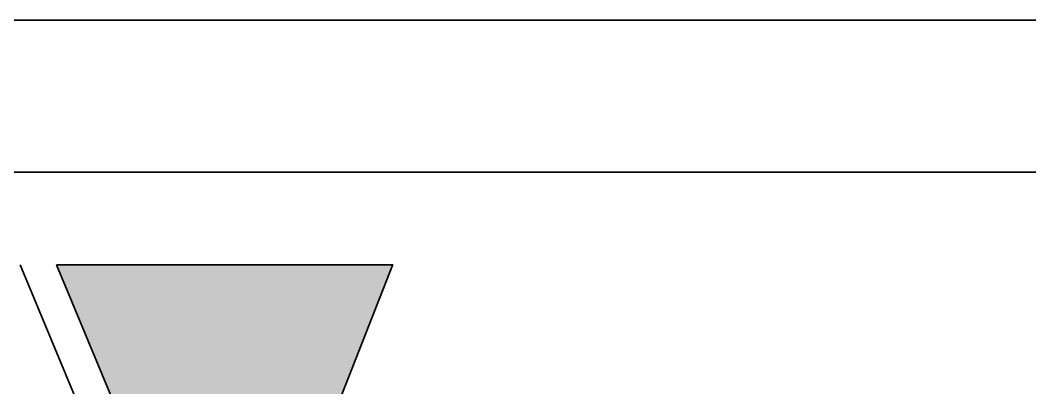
# Model space of a CAD drawing. Extents: x 23 to 417, y 3 to 294.
# Drawn here: x 292.64 to 304.88, y 47.62 to 52.08 of the extents above; entities that cross this region are included whole.
import ezdxf

# ---------------------------------------------------------------- set-up
doc = ezdxf.new("R2010")
doc.units = 0
doc.layers.get('0').update_dxf_attribs({"lineweight": 13})
doc.layers.add('6', color=7, linetype='Continuous', lineweight=13)

# ---------------------------------------------------------------- blocks, each defined once
blk = doc.blocks.new('BLOCK4185')
at = {"color": 6, "lineweight": 5}
blk.add_solid([(293.085, 49.114), (297.16, 49.114), (295.179, 44.084)], dxfattribs=at)
blk = doc.blocks.new('BLOCK4219')
at = {"color": 6, "lineweight": 5}
blk.add_solid([(293.085, 49.114), (295.179, 44.084), (297.16, 49.114)], dxfattribs=at)

msp = doc.modelspace()

# ---------------------------------------------------------------- linework, layer by layer
at = {"color": 7, "lineweight": 35}
for p, q in [((255.0033, 52.0792), (409.2014, 52.0792)), ((30.2375, 50.2375), (409.7625, 50.2375))]:
    msp.add_line(p, q, dxfattribs=at)
at = {"layer": '6', "color": 6, "lineweight": 35, "ltscale": 0.149839}
msp.add_line((292.6443, 49.1138), (294.9483, 43.5807), dxfattribs=at)
msp.add_line((292.6443, 49.1138), (294.9483, 43.5807), dxfattribs=at)
at = {"layer": '6', "color": 6, "lineweight": 35, "ltscale": 0.101879}
msp.add_line((293.0845, 49.1138), (297.1597, 49.1138), dxfattribs=at)
msp.add_line((293.0845, 49.1138), (297.1597, 49.1138), dxfattribs=at)
at = {"layer": '6', "color": 6, "lineweight": 35, "ltscale": 0.136204}
msp.add_line((293.0845, 49.1138), (295.1788, 44.0842), dxfattribs=at)
msp.add_line((293.0845, 49.1138), (295.1788, 44.0842), dxfattribs=at)
at = {"layer": '6', "color": 6, "lineweight": 35, "ltscale": 0.13523}
msp.add_line((297.161, 49.1171), (295.1788, 44.0842), dxfattribs=at)
msp.add_line((297.161, 49.1171), (295.1788, 44.0842), dxfattribs=at)

# ---------------------------------------------------------------- block references
at = {"lineweight": 0}
for name in ['BLOCK4185', 'BLOCK4219']:
    msp.add_blockref(name, (0, 0), dxfattribs=at)

doc.saveas('drawing.dxf')
